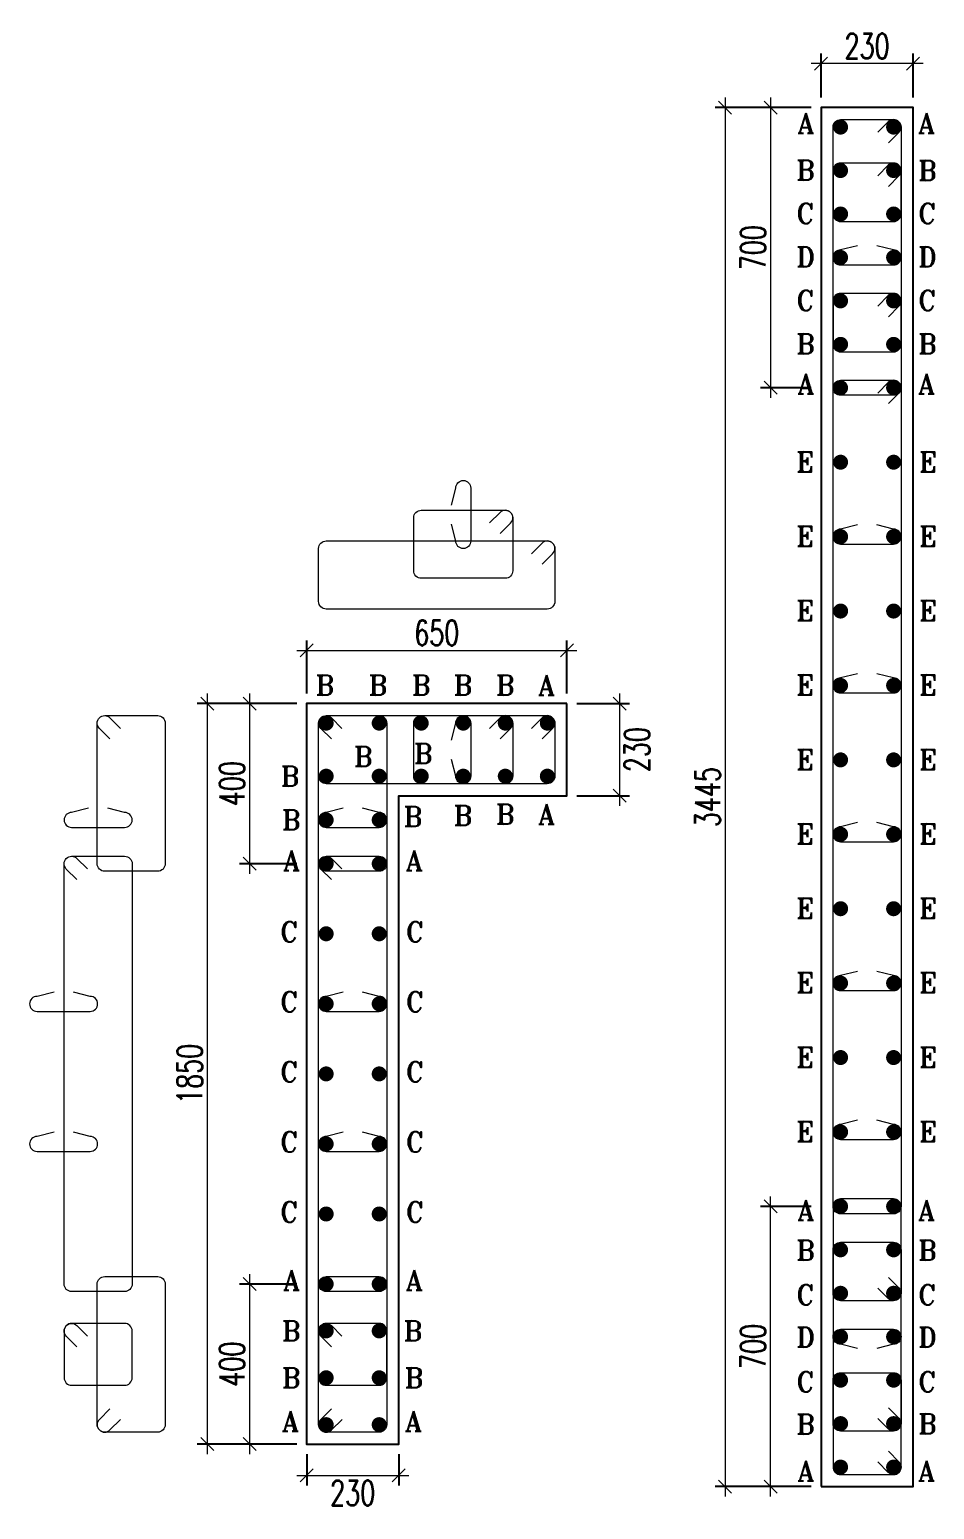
# Model space of a CAD drawing. Header units: millimetres. Extents: x 1123469 to 1752051, y -126924 to 196924.
# Drawn here: x 1568952 to 1577994, y -111924 to -97137 of the extents above; entities that cross this region are included whole.
import ezdxf

# ---------------------------------------------------------------- set-up
doc = ezdxf.new("R2010")
doc.units = ezdxf.units.MM
doc.header["$LTSCALE"] = 500
doc.header["$MEASUREMENT"] = 0
doc.header["$PDMODE"] = 34
doc.layers.get('Defpoints').update_dxf_attribs({"lineweight": 0})
doc.layers.add('DIAMENTION', color=1, linetype='Continuous', lineweight=0)
doc.layers.add('STEEL', color=7, linetype='Continuous', lineweight=20)
for name, color, linetype in [('Reinf', 4, 'Continuous'), ('S-TEXT', 3, 'Continuous'), ('TOWER AREA COLUMN.', 6, 'Continuous')]:
    doc.layers.add(name, color=color, linetype=linetype)
doc.styles.add('2MM', font='romans.shx', dxfattribs={"width": 0.7})
doc.styles.add('ROMANT', font='romant__.ttf', dxfattribs={"width": 0.9, "height": 600})
doc.dimstyles.new('SHUIB', dxfattribs={"dimtxt": 200, "dimasz": 180, "dimexe": 100, "dimexo": 250, "dimgap": 50, "dimtad": 2, "dimdec": 0, "dimzin": 1, "dimdsep": 46, "dimtxsty": '2MM', "dimblk": 'OBLIQUE', "dimcen": 0, "dimdle": 100, "dimclrd": 1, "dimclre": 1, "dimclrt": 3, "dimadec": 0, "dimazin": 0, "dimtfac": 1, "dimtdec": 0, "dimtix": 1, "dimtmove": 2, "dimatfit": 3, "dimfxl": 1, "dimtolj": 1, "dimlwd": -1, "dimarcsym": 0})

# ---------------------------------------------------------------- blocks, each defined once
blk = doc.blocks.new('_Oblique')
at = {"color": 0, "linetype": 'ByBlock', "lineweight": -2}
blk.add_line((-0.5, -0.5), (0.5, 0.5), dxfattribs=at)
blk = doc.blocks.new('*D296')
at = {"layer": 'Defpoints', "color": 0, "ltscale": 100, "transparency": 16777216}
for p in [(1576861, -97476), (1576861, -97916), (1577781, -97916)]:
    blk.add_point(p, dxfattribs=at)
at = {"layer": 'DIAMENTION', "color": 1, "lineweight": -2, "ltscale": 100, "transparency": 16777216}
for p, q in [((1576861, -97816), (1576861, -97376)), ((1577781, -97816), (1577781, -97376))]:
    blk.add_line(p, q, dxfattribs=at)
at = {"layer": 'DIAMENTION', "color": 1, "ltscale": 100, "transparency": 16777216}
blk.add_line((1577881, -97476), (1576761, -97476), dxfattribs=at)
at = {"layer": 'DIAMENTION', "color": 1, "ltscale": 100, "transparency": 16777216, "xscale": 130, "yscale": 130, "zscale": 130, "rotation": 180}
blk.add_blockref('_Oblique', (1576861, -97476), dxfattribs=at)
at = {"layer": 'DIAMENTION', "color": 1, "ltscale": 100, "transparency": 16777216, "xscale": 130, "yscale": 130, "zscale": 130}
blk.add_blockref('_Oblique', (1577781, -97476), dxfattribs=at)
at = {"layer": 'DIAMENTION', "color": 3, "ltscale": 100, "transparency": 16777216, "insert": (1577321, -97301), "char_height": 250, "attachment_point": 5, "style": '2MM'}
blk.add_mtext('\\A1;230', dxfattribs=at)
blk = doc.blocks.new('*D297')
at = {"layer": 'Defpoints', "color": 0, "ltscale": 100, "transparency": 16777216}
for p in [(1576861, -97916), (1575902, -111696), (1576861, -111696)]:
    blk.add_point(p, dxfattribs=at)
at = {"layer": 'DIAMENTION', "color": 1, "ltscale": 100, "transparency": 16777216}
blk.add_line((1575902, -97816), (1575902, -111796), dxfattribs=at)
at = {"layer": 'DIAMENTION', "color": 1, "lineweight": -2, "ltscale": 100, "transparency": 16777216}
for p, q in [((1576761, -97916), (1575802, -97916)), ((1576761, -111696), (1575802, -111696))]:
    blk.add_line(p, q, dxfattribs=at)
at = {"layer": 'DIAMENTION', "color": 1, "ltscale": 100, "transparency": 16777216, "xscale": 130, "yscale": 130, "zscale": 130}
for p, rotation in [((1575902, -97916), 90), ((1575902, -111696), 270)]:
    blk.add_blockref('_Oblique', p, dxfattribs=dict(at, rotation=rotation))
at = {"layer": 'DIAMENTION', "color": 3, "ltscale": 100, "transparency": 16777216, "insert": (1575727, -104806), "char_height": 250, "attachment_point": 5, "rotation": 90, "style": '2MM'}
blk.add_mtext('\\A1;3445', dxfattribs=at)
blk = doc.blocks.new('*D784')
at = {"layer": 'Defpoints', "color": 0, "ltscale": 100, "transparency": 16777216}
for p in [(1574321, -103340), (1571721, -103872), (1574321, -103872)]:
    blk.add_point(p, dxfattribs=at)
at = {"layer": 'DIAMENTION', "color": 1, "ltscale": 100, "transparency": 16777216}
blk.add_line((1571621, -103340), (1574421, -103340), dxfattribs=at)
at = {"layer": 'DIAMENTION', "color": 1, "lineweight": -2, "ltscale": 100, "transparency": 16777216}
for p, q in [((1571721, -103772), (1571721, -103240)), ((1574321, -103772), (1574321, -103240))]:
    blk.add_line(p, q, dxfattribs=at)
at = {"layer": 'DIAMENTION', "color": 1, "ltscale": 100, "transparency": 16777216, "xscale": 130, "yscale": 130, "zscale": 130, "rotation": 180}
blk.add_blockref('_Oblique', (1571721, -103340), dxfattribs=at)
at = {"layer": 'DIAMENTION', "color": 1, "ltscale": 100, "transparency": 16777216, "xscale": 130, "yscale": 130, "zscale": 130}
blk.add_blockref('_Oblique', (1574321, -103340), dxfattribs=at)
at = {"layer": 'DIAMENTION', "color": 3, "ltscale": 100, "transparency": 16777216, "insert": (1573021, -103165), "char_height": 250, "attachment_point": 5, "style": '2MM'}
blk.add_mtext('\\A1;650', dxfattribs=at)
blk = doc.blocks.new('*D785')
at = {"layer": 'Defpoints', "color": 0, "ltscale": 100, "transparency": 16777216}
for p in [(1571721, -103872), (1570727, -111272), (1571721, -111272)]:
    blk.add_point(p, dxfattribs=at)
at = {"layer": 'DIAMENTION', "color": 1, "ltscale": 100, "transparency": 16777216}
blk.add_line((1570727, -103772), (1570727, -111372), dxfattribs=at)
at = {"layer": 'DIAMENTION', "color": 1, "lineweight": -2, "ltscale": 100, "transparency": 16777216}
for p, q in [((1571621, -103872), (1570627, -103872)), ((1571621, -111272), (1570627, -111272))]:
    blk.add_line(p, q, dxfattribs=at)
at = {"layer": 'DIAMENTION', "color": 1, "ltscale": 100, "transparency": 16777216, "xscale": 130, "yscale": 130, "zscale": 130}
for p, rotation in [((1570727, -103872), 90), ((1570727, -111272), 270)]:
    blk.add_blockref('_Oblique', p, dxfattribs=dict(at, rotation=rotation))
at = {"layer": 'DIAMENTION', "color": 3, "ltscale": 100, "transparency": 16777216, "insert": (1570552, -107572), "char_height": 250, "attachment_point": 5, "rotation": 90, "style": '2MM'}
blk.add_mtext('\\A1;1850', dxfattribs=at)
blk = doc.blocks.new('*D786')
at = {"layer": 'Defpoints', "color": 0, "ltscale": 100, "transparency": 16777216}
for p in [(1571721, -111272), (1572641, -111272), (1572641, -111585)]:
    blk.add_point(p, dxfattribs=at)
at = {"layer": 'DIAMENTION', "color": 1, "lineweight": -2, "ltscale": 100, "transparency": 16777216}
for p, q in [((1571721, -111372), (1571721, -111685)), ((1572641, -111372), (1572641, -111685))]:
    blk.add_line(p, q, dxfattribs=at)
at = {"layer": 'DIAMENTION', "color": 1, "ltscale": 100, "transparency": 16777216}
blk.add_line((1571621, -111585), (1572741, -111585), dxfattribs=at)
at = {"layer": 'DIAMENTION', "color": 1, "ltscale": 100, "transparency": 16777216, "xscale": 130, "yscale": 130, "zscale": 130, "rotation": 180}
blk.add_blockref('_Oblique', (1571721, -111585), dxfattribs=at)
at = {"layer": 'DIAMENTION', "color": 1, "ltscale": 100, "transparency": 16777216, "xscale": 130, "yscale": 130, "zscale": 130}
blk.add_blockref('_Oblique', (1572641, -111585), dxfattribs=at)
at = {"layer": 'DIAMENTION', "color": 3, "ltscale": 100, "transparency": 16777216, "insert": (1572181, -111760), "char_height": 250, "attachment_point": 5, "style": '2MM'}
blk.add_mtext('\\A1;230', dxfattribs=at)
blk = doc.blocks.new('*D787')
at = {"layer": 'Defpoints', "color": 0, "ltscale": 100, "transparency": 16777216}
for p in [(1574321, -103872), (1574321, -104792), (1574848, -104792)]:
    blk.add_point(p, dxfattribs=at)
at = {"layer": 'DIAMENTION', "color": 1, "ltscale": 100, "transparency": 16777216}
blk.add_line((1574848, -103772), (1574848, -104892), dxfattribs=at)
at = {"layer": 'DIAMENTION', "color": 1, "lineweight": -2, "ltscale": 100, "transparency": 16777216}
for p, q in [((1574421, -103872), (1574948, -103872)), ((1574421, -104792), (1574948, -104792))]:
    blk.add_line(p, q, dxfattribs=at)
at = {"layer": 'DIAMENTION', "color": 1, "ltscale": 100, "transparency": 16777216, "xscale": 130, "yscale": 130, "zscale": 130}
for p, rotation in [((1574848, -103872), 90), ((1574848, -104792), 270)]:
    blk.add_blockref('_Oblique', p, dxfattribs=dict(at, rotation=rotation))
at = {"layer": 'DIAMENTION', "color": 3, "ltscale": 100, "transparency": 16777216, "insert": (1575023, -104332), "char_height": 250, "attachment_point": 5, "rotation": 90, "style": '2MM'}
blk.add_mtext('\\A1;230', dxfattribs=at)
blk = doc.blocks.new('*D782')
at = {"layer": 'Defpoints', "color": 0, "ltscale": 100, "transparency": 16777216}
for p in [(1571721, -103872), (1571151, -105472), (1571721, -105472)]:
    blk.add_point(p, dxfattribs=at)
at = {"layer": 'DIAMENTION', "color": 1, "ltscale": 100, "transparency": 16777216}
blk.add_line((1571151, -103772), (1571151, -105572), dxfattribs=at)
at = {"layer": 'DIAMENTION', "color": 1, "lineweight": -2, "ltscale": 100, "transparency": 16777216}
for p, q in [((1571621, -103872), (1571051, -103872)), ((1571621, -105472), (1571051, -105472))]:
    blk.add_line(p, q, dxfattribs=at)
at = {"layer": 'DIAMENTION', "color": 1, "ltscale": 100, "transparency": 16777216, "xscale": 130, "yscale": 130, "zscale": 130}
for p, rotation in [((1571151, -103872), 90), ((1571151, -105472), 270)]:
    blk.add_blockref('_Oblique', p, dxfattribs=dict(at, rotation=rotation))
at = {"layer": 'DIAMENTION', "color": 3, "ltscale": 100, "transparency": 16777216, "insert": (1570976, -104672), "char_height": 250, "attachment_point": 5, "rotation": 90, "style": '2MM'}
blk.add_mtext('\\A1;400', dxfattribs=at)
blk = doc.blocks.new('*D783')
at = {"layer": 'Defpoints', "color": 0, "ltscale": 100, "transparency": 16777216}
for p in [(1571721, -109672), (1571151, -111272), (1571721, -111272)]:
    blk.add_point(p, dxfattribs=at)
at = {"layer": 'DIAMENTION', "color": 1, "ltscale": 100, "transparency": 16777216}
blk.add_line((1571151, -109572), (1571151, -111372), dxfattribs=at)
at = {"layer": 'DIAMENTION', "color": 1, "lineweight": -2, "ltscale": 100, "transparency": 16777216}
for p, q in [((1571621, -109672), (1571051, -109672)), ((1571621, -111272), (1571051, -111272))]:
    blk.add_line(p, q, dxfattribs=at)
at = {"layer": 'DIAMENTION', "color": 1, "ltscale": 100, "transparency": 16777216, "xscale": 130, "yscale": 130, "zscale": 130}
for p, rotation in [((1571151, -109672), 90), ((1571151, -111272), 270)]:
    blk.add_blockref('_Oblique', p, dxfattribs=dict(at, rotation=rotation))
at = {"layer": 'DIAMENTION', "color": 3, "ltscale": 100, "transparency": 16777216, "insert": (1570976, -110472), "char_height": 250, "attachment_point": 5, "rotation": 90, "style": '2MM'}
blk.add_mtext('\\A1;400', dxfattribs=at)
blk = doc.blocks.new('*D788')
at = {"layer": 'Defpoints', "color": 0, "ltscale": 100, "transparency": 16777216}
for p in [(1576861, -97916), (1576357, -100716), (1576861, -100716)]:
    blk.add_point(p, dxfattribs=at)
at = {"layer": 'DIAMENTION', "color": 1, "ltscale": 100, "transparency": 16777216}
blk.add_line((1576357, -97816), (1576357, -100816), dxfattribs=at)
at = {"layer": 'DIAMENTION', "color": 1, "lineweight": -2, "ltscale": 100, "transparency": 16777216}
for p, q in [((1576761, -97916), (1576257, -97916)), ((1576761, -100716), (1576257, -100716))]:
    blk.add_line(p, q, dxfattribs=at)
at = {"layer": 'DIAMENTION', "color": 1, "ltscale": 100, "transparency": 16777216, "xscale": 130, "yscale": 130, "zscale": 130}
for p, rotation in [((1576357, -97916), 90), ((1576357, -100716), 270)]:
    blk.add_blockref('_Oblique', p, dxfattribs=dict(at, rotation=rotation))
at = {"layer": 'DIAMENTION', "color": 3, "ltscale": 100, "transparency": 16777216, "insert": (1576182, -99316), "char_height": 250, "attachment_point": 5, "rotation": 90, "style": '2MM'}
blk.add_mtext('\\A1;700', dxfattribs=at)
blk = doc.blocks.new('*D816')
at = {"layer": 'Defpoints', "color": 0, "ltscale": 100, "transparency": 16777216}
for p in [(1576357, -108896), (1576861, -108896), (1576861, -111696)]:
    blk.add_point(p, dxfattribs=at)
at = {"layer": 'DIAMENTION', "color": 1, "ltscale": 100, "transparency": 16777216}
blk.add_line((1576357, -111796), (1576357, -108796), dxfattribs=at)
at = {"layer": 'DIAMENTION', "color": 1, "lineweight": -2, "ltscale": 100, "transparency": 16777216}
for p, q in [((1576761, -108896), (1576257, -108896)), ((1576761, -111696), (1576257, -111696))]:
    blk.add_line(p, q, dxfattribs=at)
at = {"layer": 'DIAMENTION', "color": 1, "ltscale": 100, "transparency": 16777216, "xscale": 130, "yscale": 130, "zscale": 130}
for p, rotation in [((1576357, -108896), 90), ((1576357, -111696), 270)]:
    blk.add_blockref('_Oblique', p, dxfattribs=dict(at, rotation=rotation))
at = {"layer": 'DIAMENTION', "color": 3, "ltscale": 100, "transparency": 16777216, "insert": (1576182, -110296), "char_height": 250, "attachment_point": 5, "rotation": 90, "style": '2MM'}
blk.add_mtext('\\A1;700', dxfattribs=at)

msp = doc.modelspace()

# ---------------------------------------------------------------- linework, layer by layer
at = {"layer": 'Reinf', "color": 4, "linetype": 'ByBlock', "const_width": 75}
for points in [[(1577055.9, -98148.6, -1), (1577055.9, -98073.6, -1)], [(1577585.9, -98148.6, 1), (1577585.9, -98073.6, 1)], [(1577055.9, -98582.7, -1), (1577055.9, -98507.7, -1)], [(1577585.9, -98582.7, 1), (1577585.9, -98507.7, 1)], [(1577055.9, -99016.9, -1), (1577055.9, -98941.9, -1)], [(1577585.9, -99016.9, 1), (1577585.9, -98941.9, 1)], [(1577055.9, -99451.1, -1), (1577055.9, -99376.1, -1)], [(1577585.9, -99451.1, 1), (1577585.9, -99376.1, 1)], [(1577055.9, -99885.2, -1), (1577055.9, -99810.2, -1)], [(1577585.9, -99885.2, 1), (1577585.9, -99810.2, 1)], [(1577055.9, -100319.4, -1), (1577055.9, -100244.4, -1)], [(1577585.9, -100319.4, 1), (1577585.9, -100244.4, 1)], [(1577055.9, -100753.6, -1), (1577055.9, -100678.6, -1)], [(1577585.9, -100753.6, 1), (1577585.9, -100678.6, 1)], [(1577055.9, -101497.2, -1), (1577055.9, -101422.2, -1)], [(1577585.9, -101497.2, 1), (1577585.9, -101422.2, 1)], [(1577055.9, -102240.8, -1), (1577055.9, -102165.8, -1)], [(1577585.9, -102240.8, 1), (1577585.9, -102165.8, 1)], [(1577055.9, -102984.5, -1), (1577055.9, -102909.5, -1)], [(1577585.9, -102984.5, 1), (1577585.9, -102909.5, 1)], [(1577055.9, -103728.1, -1), (1577055.9, -103653.1, -1)], [(1577585.9, -103728.1, 1), (1577585.9, -103653.1, 1)], [(1571915.5, -104104.6, -1), (1571915.5, -104029.6, -1)], [(1572445.5, -104104.6, 1), (1572445.5, -104029.6, 1)], [(1572865.5, -104104.6, 1), (1572865.5, -104029.6, 1)], [(1573285.5, -104104.6, 1), (1573285.5, -104029.6, 1)], [(1573705.5, -104104.6, 1), (1573705.5, -104029.6, 1)], [(1574125.5, -104104.6, 1), (1574125.5, -104029.6, 1)], [(1577055.9, -104471.8, -1), (1577055.9, -104396.8, -1)], [(1577585.9, -104471.8, 1), (1577585.9, -104396.8, 1)], [(1571915.5, -104559.6, 1), (1571915.5, -104634.6, 1)], [(1572445.5, -104559.6, -1), (1572445.5, -104634.6, -1)], [(1572865.5, -104559.6, -1), (1572865.5, -104634.6, -1)], [(1573285.5, -104559.6, -1), (1573285.5, -104634.6, -1)], [(1573705.5, -104559.6, -1), (1573705.5, -104634.6, -1)], [(1574125.5, -104559.6, -1), (1574125.5, -104634.6, -1)], [(1571915.5, -104997.1, 1), (1571915.5, -105072.1, 1)], [(1572445.5, -104997.1, -1), (1572445.5, -105072.1, -1)], [(1577055.9, -105215.4, -1), (1577055.9, -105140.4, -1)], [(1577585.9, -105215.4, 1), (1577585.9, -105140.4, 1)], [(1571915.5, -105434.6, 1), (1571915.5, -105509.6, 1)], [(1572445.5, -105434.6, -1), (1572445.5, -105509.6, -1)], [(1577055.9, -105959, -1), (1577055.9, -105884, -1)], [(1577585.9, -105959, 1), (1577585.9, -105884, 1)], [(1571915.5, -106134.6, 1), (1571915.5, -106209.6, 1)], [(1572445.5, -106134.6, -1), (1572445.5, -106209.6, -1)], [(1577055.9, -106702.7, -1), (1577055.9, -106627.7, -1)], [(1577585.9, -106702.7, 1), (1577585.9, -106627.7, 1)], [(1571915.5, -106834.6, 1), (1571915.5, -106909.6, 1)], [(1572445.5, -106834.6, -1), (1572445.5, -106909.6, -1)], [(1577055.9, -107446.3, -1), (1577055.9, -107371.3, -1)], [(1577585.9, -107446.3, 1), (1577585.9, -107371.3, 1)], [(1571915.5, -107534.6, 1), (1571915.5, -107609.6, 1)], [(1572445.5, -107534.6, -1), (1572445.5, -107609.6, -1)], [(1577055.9, -108189.9, -1), (1577055.9, -108114.9, -1)], [(1577585.9, -108189.9, 1), (1577585.9, -108114.9, 1)], [(1571915.5, -108234.6, 1), (1571915.5, -108309.6, 1)], [(1572445.5, -108234.6, -1), (1572445.5, -108309.6, -1)], [(1577055.9, -108858.6, 1), (1577055.9, -108933.6, 1)], [(1577585.9, -108858.6, -1), (1577585.9, -108933.6, -1)], [(1571915.5, -108934.6, 1), (1571915.5, -109009.6, 1)], [(1572445.5, -108934.6, -1), (1572445.5, -109009.6, -1)], [(1577055.9, -109292.7, 1), (1577055.9, -109367.7, 1)], [(1577585.9, -109292.7, -1), (1577585.9, -109367.7, -1)], [(1571915.5, -109634.6, 1), (1571915.5, -109709.6, 1)], [(1572445.5, -109634.6, -1), (1572445.5, -109709.6, -1)], [(1577055.9, -109726.9, 1), (1577055.9, -109801.9, 1)], [(1577585.9, -109726.9, -1), (1577585.9, -109801.9, -1)], [(1571915.5, -110102.9, 1), (1571915.5, -110177.9, 1)], [(1572445.5, -110102.9, -1), (1572445.5, -110177.9, -1)], [(1577055.9, -110161.1, 1), (1577055.9, -110236.1, 1)], [(1577585.9, -110161.1, -1), (1577585.9, -110236.1, -1)], [(1571915.5, -110571.2, 1), (1571915.5, -110646.2, 1)], [(1572445.5, -110571.2, -1), (1572445.5, -110646.2, -1)], [(1577055.9, -110595.2, 1), (1577055.9, -110670.2, 1)], [(1577585.9, -110595.2, -1), (1577585.9, -110670.2, -1)], [(1571915.5, -111039.6, 1), (1571915.5, -111114.6, 1)], [(1572445.5, -111039.6, -1), (1572445.5, -111114.6, -1)], [(1577055.9, -111029.4, 1), (1577055.9, -111104.4, 1)], [(1577585.9, -111029.4, -1), (1577585.9, -111104.4, -1)], [(1577055.9, -111463.6, 1), (1577055.9, -111538.6, 1)], [(1577585.9, -111463.6, -1), (1577585.9, -111538.6, -1)]]:
    msp.add_lwpolyline(points, format="xyb", close=True, dxfattribs=at)
at = {"layer": 'STEEL', "color": 4, "linetype": 'ByBlock'}
for points in [[(1577055.9, -98036.1), (1577585.9, -98036.1, -0.4142136), (1577660.9, -98111.1), (1577660.9, -100716.1, -0.4142136), (1577585.9, -100791.1), (1577055.9, -100791.1, -0.4142136), (1576980.9, -100716.1), (1576980.9, -98111.1, -0.4142136)], [(1577055.9, -99054.4), (1577585.9, -99054.4, 0.4142136), (1577660.9, -98979.4), (1577660.9, -98545.2, 0.4142136), (1577585.9, -98470.2), (1577055.9, -98470.2, 0.4142136), (1576980.9, -98545.2), (1576980.9, -98979.4, 0.4142136)], [(1577055.9, -100356.9), (1577585.9, -100356.9, 0.4142136), (1577660.9, -100281.9), (1577660.9, -99847.7, 0.4142136), (1577585.9, -99772.7), (1577055.9, -99772.7, 0.4142136), (1576980.9, -99847.7), (1576980.9, -100281.9, 0.4142136)], [(1577055.9, -100641.1), (1577585.9, -100641.1, -0.4142136), (1577660.9, -100716.1), (1577660.9, -108896.1, -0.4142136), (1577585.9, -108971.1), (1577055.9, -108971.1, -0.4142136), (1576980.9, -108896.1), (1576980.9, -100716.1, -0.4142136)], [(1572865.5, -101939.5), (1573705.5, -101939.5, -0.4142136), (1573780.5, -102014.5), (1573780.5, -102544.5, -0.4142136), (1573705.5, -102619.5), (1572865.5, -102619.5, -0.4142136), (1572790.5, -102544.5), (1572790.5, -102014.5, -0.4142136)], [(1571915.5, -102246.6), (1574125.5, -102246.6, -0.4142136), (1574200.5, -102321.6), (1574200.5, -102851.6, -0.4142136), (1574125.5, -102926.6), (1571915.5, -102926.6, -0.4142136), (1571840.5, -102851.6), (1571840.5, -102321.6, -0.4142136)], [(1570232.2, -105547.1), (1569702.2, -105547.1, -0.4142136), (1569627.2, -105472.1), (1569627.2, -104067.1, -0.4142136), (1569702.2, -103992.1), (1570232.2, -103992.1, -0.4142136), (1570307.2, -104067.1), (1570307.2, -105472.1, -0.4142136)], [(1572445.5, -105547.1), (1571915.5, -105547.1, -0.4142136), (1571840.5, -105472.1), (1571840.5, -104067.1, -0.4142136), (1571915.5, -103992.1), (1572445.5, -103992.1, -0.4142136), (1572520.5, -104067.1), (1572520.5, -105472.1, -0.4142136)], [(1571915.5, -103992.1), (1574125.5, -103992.1, -0.4142136), (1574200.5, -104067.1), (1574200.5, -104597.1, -0.4142136), (1574125.5, -104672.1), (1571915.5, -104672.1, -0.4142136), (1571840.5, -104597.1), (1571840.5, -104067.1, -0.4142136)], [(1572865.5, -103992.1), (1573705.5, -103992.1, -0.4142136), (1573780.5, -104067.1), (1573780.5, -104597.1, -0.4142136), (1573705.5, -104672.1), (1572865.5, -104672.1, -0.4142136), (1572790.5, -104597.1), (1572790.5, -104067.1, -0.4142136)], [(1569901.8, -109747.1), (1569371.8, -109747.1, -0.4142136), (1569296.8, -109672.1), (1569296.8, -105472.1, -0.4142136), (1569371.8, -105397.1), (1569901.8, -105397.1, -0.4142136), (1569976.8, -105472.1), (1569976.8, -109672.1, -0.4142136)], [(1572445.5, -109747.1), (1571915.5, -109747.1, -0.4142136), (1571840.5, -109672.1), (1571840.5, -105472.1, -0.4142136), (1571915.5, -105397.1), (1572445.5, -105397.1, -0.4142136), (1572520.5, -105472.1), (1572520.5, -109672.1, -0.4142136)], [(1577055.9, -111576.1), (1577585.9, -111576.1, 0.4142136), (1577660.9, -111501.1), (1577660.9, -108896.1, 0.4142136), (1577585.9, -108821.1), (1577055.9, -108821.1, 0.4142136), (1576980.9, -108896.1), (1576980.9, -111501.1, 0.4142136)], [(1577055.9, -109255.2), (1577585.9, -109255.2, -0.4142136), (1577660.9, -109330.2), (1577660.9, -109764.4, -0.4142136), (1577585.9, -109839.4), (1577055.9, -109839.4, -0.4142136), (1576980.9, -109764.4), (1576980.9, -109330.2, -0.4142136)], [(1570232.2, -111152.1), (1569702.2, -111152.1, -0.4142136), (1569627.2, -111077.1), (1569627.2, -109672.1, -0.4142136), (1569702.2, -109597.1), (1570232.2, -109597.1, -0.4142136), (1570307.2, -109672.1), (1570307.2, -111077.1, -0.4142136)], [(1572445.5, -111152.1), (1571915.5, -111152.1, -0.4142136), (1571840.5, -111077.1), (1571840.5, -109672.1, -0.4142136), (1571915.5, -109597.1), (1572445.5, -109597.1, -0.4142136), (1572520.5, -109672.1), (1572520.5, -111077.1, -0.4142136)], [(1569371.8, -110683.7), (1569901.8, -110683.7, 0.4142136), (1569976.8, -110608.7), (1569976.8, -110140.4, 0.4142136), (1569901.8, -110065.4), (1569371.8, -110065.4, 0.4142136), (1569296.8, -110140.4), (1569296.8, -110608.7, 0.4142136)], [(1571915.5, -110683.7), (1572445.5, -110683.7, 0.4142136), (1572520.5, -110608.7), (1572520.5, -110140.4, 0.4142136), (1572445.5, -110065.4), (1571915.5, -110065.4, 0.4142136), (1571840.5, -110140.4), (1571840.5, -110608.7, 0.4142136)], [(1577055.9, -110557.7), (1577585.9, -110557.7, -0.4142136), (1577660.9, -110632.7), (1577660.9, -111066.9, -0.4142136), (1577585.9, -111141.9), (1577055.9, -111141.9, -0.4142136), (1576980.9, -111066.9), (1576980.9, -110632.7, -0.4142136)]]:
    msp.add_lwpolyline(points, format="xyb", close=True, dxfattribs=at)
for points in [[(1577533.8, -98269.3), (1577639.1, -98164.1, 0.4142136), (1577639.1, -98058), (1577639.1, -98058, 0.4142136), (1577533, -98058), (1577427.8, -98163.3)], [(1577533.8, -98703.5), (1577639.1, -98598.3, 0.4142136), (1577639.1, -98492.2), (1577639.1, -98492.2, 0.4142136), (1577533, -98492.2), (1577427.8, -98597.4)], [(1577226.2, -99296.4), (1577055.9, -99338.6, 0.4142136), (1576980.9, -99413.6), (1576980.9, -99413.6, 0.4142136), (1577055.9, -99488.6), (1577585.9, -99488.6, 0.4142136), (1577660.9, -99413.6), (1577660.9, -99413.6, 0.4142136), (1577585.9, -99338.6), (1577418.6, -99296.4)], [(1577533.8, -100006), (1577639.1, -99900.8, 0.4142136), (1577639.1, -99794.7), (1577639.1, -99794.7, 0.4142136), (1577533, -99794.7), (1577427.8, -99899.9)], [(1577533.8, -100874.3), (1577639.1, -100769.1, 0.4142136), (1577639.1, -100663), (1577639.1, -100663, 0.4142136), (1577533, -100663), (1577427.8, -100768.3)], [(1573168.3, -101887.9), (1573210.5, -101717.6, -0.4142136), (1573285.5, -101642.6), (1573285.5, -101642.6, -0.4142136), (1573360.5, -101717.6), (1573360.5, -102247.6, -0.4142136), (1573285.5, -102322.6), (1573285.5, -102322.6, -0.4142136), (1573210.5, -102247.6), (1573168.3, -102080.3)], [(1573653.5, -102172.7), (1573758.7, -102067.5, 0.4142136), (1573758.7, -101961.4), (1573758.7, -101961.4, 0.4142136), (1573652.6, -101961.4), (1573547.4, -102066.6)], [(1577226.2, -102086.1), (1577055.9, -102128.3, 0.4142136), (1576980.9, -102203.3), (1576980.9, -102203.3, 0.4142136), (1577055.9, -102278.3), (1577585.9, -102278.3, 0.4142136), (1577660.9, -102203.3), (1577660.9, -102203.3, 0.4142136), (1577585.9, -102128.3), (1577418.6, -102086.1)], [(1574073.5, -102479.8), (1574178.7, -102374.6, 0.4142136), (1574178.7, -102268.6), (1574178.7, -102268.6, 0.4142136), (1574072.6, -102268.6), (1573967.4, -102373.8)], [(1577226.2, -103573.4), (1577055.9, -103615.6, 0.4142136), (1576980.9, -103690.6), (1576980.9, -103690.6, 0.4142136), (1577055.9, -103765.6), (1577585.9, -103765.6, 0.4142136), (1577660.9, -103690.6), (1577660.9, -103690.6, 0.4142136), (1577585.9, -103615.6), (1577418.6, -103573.4)], [(1569754.2, -104225.3), (1569649, -104120.1, -0.4142136), (1569649, -104014), (1569649, -104014, -0.4142136), (1569755.1, -104014), (1569860.3, -104119.3)], [(1571967.6, -104225.3), (1571862.3, -104120.1, -0.4142136), (1571862.3, -104014), (1571862.3, -104014, -0.4142136), (1571968.4, -104014), (1572073.6, -104119.3)], [(1573168.3, -104237.3), (1573210.5, -104067.1, -0.4142136), (1573285.5, -103992.1), (1573285.5, -103992.1, -0.4142136), (1573360.5, -104067.1), (1573360.5, -104597.1, -0.4142136), (1573285.5, -104672.1), (1573285.5, -104672.1, -0.4142136), (1573210.5, -104597.1), (1573168.3, -104429.8)], [(1573653.5, -104225.3), (1573758.7, -104120.1, 0.4142136), (1573758.7, -104014), (1573758.7, -104014, 0.4142136), (1573652.6, -104014), (1573547.4, -104119.3)], [(1574073.5, -104225.3), (1574178.7, -104120.1, 0.4142136), (1574178.7, -104014), (1574178.7, -104014, 0.4142136), (1574072.6, -104014), (1573967.4, -104119.3)], [(1569542.1, -104917.4), (1569371.8, -104959.6, 0.4142136), (1569296.8, -105034.6), (1569296.8, -105034.6, 0.4142136), (1569371.8, -105109.6), (1569901.8, -105109.6, 0.4142136), (1569976.8, -105034.6), (1569976.8, -105034.6, 0.4142136), (1569901.8, -104959.6), (1569734.5, -104917.4)], [(1572085.8, -104917.4), (1571915.5, -104959.6, 0.4142136), (1571840.5, -105034.6), (1571840.5, -105034.6, 0.4142136), (1571915.5, -105109.6), (1572445.5, -105109.6, 0.4142136), (1572520.5, -105034.6), (1572520.5, -105034.6, 0.4142136), (1572445.5, -104959.6), (1572278.2, -104917.4)], [(1577226.2, -105060.7), (1577055.9, -105102.9, 0.4142136), (1576980.9, -105177.9), (1576980.9, -105177.9, 0.4142136), (1577055.9, -105252.9), (1577585.9, -105252.9, 0.4142136), (1577660.9, -105177.9), (1577660.9, -105177.9, 0.4142136), (1577585.9, -105102.9), (1577418.6, -105060.7)], [(1569423.9, -105630.3), (1569318.6, -105525.1, -0.4142136), (1569318.6, -105419), (1569318.6, -105419, -0.4142136), (1569424.7, -105419), (1569529.9, -105524.3)], [(1571967.6, -105630.3), (1571862.3, -105525.1, -0.4142136), (1571862.3, -105419), (1571862.3, -105419, -0.4142136), (1571968.4, -105419), (1572073.6, -105524.3)], [(1577226.2, -106548), (1577055.9, -106590.2, 0.4142136), (1576980.9, -106665.2), (1576980.9, -106665.2, 0.4142136), (1577055.9, -106740.2), (1577585.9, -106740.2, 0.4142136), (1577660.9, -106665.2), (1577660.9, -106665.2, 0.4142136), (1577585.9, -106590.2), (1577418.6, -106548)], [(1569197.1, -106754.9), (1569026.9, -106797.1, 0.4142136), (1568951.9, -106872.1), (1568951.9, -106872.1, 0.4142136), (1569026.9, -106947.1), (1569556.9, -106947.1, 0.4142136), (1569631.9, -106872.1), (1569631.9, -106872.1, 0.4142136), (1569556.9, -106797.1), (1569389.6, -106754.9)], [(1572085.8, -106754.9), (1571915.5, -106797.1, 0.4142136), (1571840.5, -106872.1), (1571840.5, -106872.1, 0.4142136), (1571915.5, -106947.1), (1572445.5, -106947.1, 0.4142136), (1572520.5, -106872.1), (1572520.5, -106872.1, 0.4142136), (1572445.5, -106797.1), (1572278.2, -106754.9)], [(1577226.2, -108035.2), (1577055.9, -108077.4, 0.4142136), (1576980.9, -108152.4), (1576980.9, -108152.4, 0.4142136), (1577055.9, -108227.4), (1577585.9, -108227.4, 0.4142136), (1577660.9, -108152.4), (1577660.9, -108152.4, 0.4142136), (1577585.9, -108077.4), (1577418.6, -108035.2)], [(1569197.1, -108154.9), (1569026.9, -108197.1, 0.4142136), (1568951.9, -108272.1), (1568951.9, -108272.1, 0.4142136), (1569026.9, -108347.1), (1569556.9, -108347.1, 0.4142136), (1569631.9, -108272.1), (1569631.9, -108272.1, 0.4142136), (1569556.9, -108197.1), (1569389.6, -108154.9)], [(1572085.8, -108154.9), (1571915.5, -108197.1, 0.4142136), (1571840.5, -108272.1), (1571840.5, -108272.1, 0.4142136), (1571915.5, -108347.1), (1572445.5, -108347.1, 0.4142136), (1572520.5, -108272.1), (1572520.5, -108272.1, 0.4142136), (1572445.5, -108197.1), (1572278.2, -108154.9)], [(1577533.8, -109606.2), (1577639.1, -109711.4, -0.4142136), (1577639.1, -109817.4), (1577639.1, -109817.4, -0.4142136), (1577533, -109817.4), (1577427.8, -109712.2)], [(1569423.9, -110298.7), (1569318.6, -110193.4, -0.4142136), (1569318.6, -110087.4), (1569318.6, -110087.4, -0.4142136), (1569424.7, -110087.4), (1569529.9, -110192.6)], [(1571967.6, -110298.7), (1571862.3, -110193.4, -0.4142136), (1571862.3, -110087.4), (1571862.3, -110087.4, -0.4142136), (1571968.4, -110087.4), (1572073.6, -110192.6)], [(1577226.2, -110315.8), (1577055.9, -110273.6, -0.4142136), (1576980.9, -110198.6), (1576980.9, -110198.6, -0.4142136), (1577055.9, -110123.6), (1577585.9, -110123.6, -0.4142136), (1577660.9, -110198.6), (1577660.9, -110198.6, -0.4142136), (1577585.9, -110273.6), (1577418.6, -110315.8)], [(1569754.3, -110918.8), (1569649.1, -111024, 0.4142136), (1569649.1, -111130.1), (1569649.1, -111130.1, 0.4142136), (1569755.2, -111130.1), (1569860.4, -111024.9)], [(1571967.7, -110918.8), (1571862.5, -111024, 0.4142136), (1571862.5, -111130.1), (1571862.5, -111130.1, 0.4142136), (1571968.5, -111130.1), (1572073.8, -111024.9)], [(1577533.8, -110908.7), (1577639.1, -111013.9, -0.4142136), (1577639.1, -111119.9), (1577639.1, -111119.9, -0.4142136), (1577533, -111119.9), (1577427.8, -111014.7)], [(1577533.8, -111342.8), (1577639.1, -111448, -0.4142136), (1577639.1, -111554.1), (1577639.1, -111554.1, -0.4142136), (1577533, -111554.1), (1577427.8, -111448.9)]]:
    msp.add_lwpolyline(points, format="xyb", dxfattribs=at)
at = {"layer": 'TOWER AREA COLUMN.', "color": 3}
msp.add_lwpolyline([(1576860.9, -111696.1), (1577780.9, -111696.1), (1577780.9, -97916.1), (1576860.9, -97916.1)], close=True, dxfattribs=at)
msp.add_lwpolyline([(1574320.5, -103872.1), (1571720.5, -103872.1), (1571720.5, -111272.1), (1572640.5, -111272.1), (1572640.5, -104792.1), (1574320.5, -104792.1), (1574320.5, -103872.1)], dxfattribs=at)

# ---------------------------------------------------------------- texts
at = {"layer": 'S-TEXT', "color": 1, "style": 'ROMANT'}
for s, p in [('A', (1576624, -98172.3, 0)), ('A', (1577829.7, -98172.3, 0)), ('B', (1576612.4, -98640.5, 0)), ('B', (1577829.7, -98644.6, 0)), ('C', (1576612.4, -99074.7, 0)), ('C', (1577829.7, -99074.7, 0)), ('D', (1576612.4, -99508.8, 0)), ('D', (1577829.7, -99508.8, 0)), ('C', (1576612.4, -99943, 0)), ('C', (1577829.7, -99943, 0)), ('B', (1576612.4, -100377.2, 0)), ('B', (1577829.7, -100377.2, 0)), ('A', (1576624, -100777.3, 0)), ('A', (1577829.7, -100777.3, 0)), ('E', (1576612.4, -101555, 0)), ('E', (1577839.2, -101555, 0)), ('E', (1576612.4, -102298.6, 0)), ('E', (1577839.2, -102298.6, 0)), ('E', (1576612.4, -103042.3, 0)), ('E', (1577839.2, -103042.3, 0)), ('B', (1571809.3, -103786.1, 0)), ('B', (1572339.3, -103786.1, 0)), ('B', (1572770.8, -103786.1, 0)), ('B', (1573188.6, -103786.1, 0)), ('B', (1573610.8, -103786.1, 0)), ('A', (1574030.8, -103786.1, 0)), ('E', (1576612.4, -103785.9, 0)), ('E', (1577839.2, -103785.9, 0)), ('B', (1572192.2, -104500.7, 0)), ('B', (1572791.6, -104471.6, 0)), ('E', (1576612.4, -104529.5, 0)), ('E', (1577839.2, -104529.5, 0)), ('B', (1571460.5, -104696.6, 0)), ('B', (1571472, -105134.1, 0)), ('B', (1572689.4, -105101.6, 0)), ('B', (1573188.6, -105089, 0)), ('B', (1573610.8, -105078, 0)), ('A', (1574030.8, -105078, 0)), ('E', (1576612.4, -105273.2, 0)), ('E', (1577839.2, -105273.2, 0)), ('A', (1571483.6, -105538.3, 0)), ('A', (1572710.4, -105538.3, 0)), ('E', (1576612.4, -106016.8, 0)), ('E', (1577839.2, -106016.8, 0)), ('C', (1571453.2, -106252.2, 0)), ('C', (1572710.4, -106252.2, 0)), ('E', (1576612.4, -106760.4, 0)), ('E', (1577839.2, -106760.4, 0)), ('C', (1571453.2, -106952.2, 0)), ('C', (1572710.4, -106952.2, 0)), ('E', (1576612.4, -107504.1, 0)), ('E', (1577839.2, -107504.1, 0)), ('C', (1571453.2, -107652.2, 0)), ('C', (1572710.4, -107652.2, 0)), ('E', (1576612.4, -108247.7, 0)), ('E', (1577839.2, -108247.7, 0)), ('C', (1571453.2, -108352.2, 0)), ('C', (1572710.4, -108352.2, 0)), ('C', (1571453.2, -109052.2, 0)), ('C', (1572710.4, -109052.2, 0)), ('A', (1576624, -109034.9, 0)), ('A', (1577829.7, -109034.9, 0)), ('B', (1576612.4, -109435, 0)), ('B', (1577829.7, -109435, 0)), ('A', (1571483.6, -109733.6, 0)), ('A', (1572710.4, -109733.6, 0)), ('C', (1576612.4, -109880.1, 0)), ('C', (1577829.7, -109880.1, 0)), ('B', (1571472, -110240, 0)), ('B', (1572689.4, -110240, 0)), ('D', (1576612.4, -110303.3, 0)), ('D', (1577829.7, -110303.3, 0)), ('B', (1571472, -110708.3, 0)), ('B', (1572698.9, -110708.3, 0)), ('C', (1576612.4, -110748.4, 0)), ('C', (1577829.7, -110748.4, 0)), ('A', (1571472, -111142, 0)), ('A', (1572700.9, -111142, 0)), ('B', (1576612.4, -111171.6, 0)), ('B', (1577829.7, -111167.6, 0)), ('A', (1576624, -111639.9, 0)), ('A', (1577829.7, -111639.9, 0))]:
    msp.add_text(s, height=200, dxfattribs=at).set_placement(p)

# ---------------------------------------------------------------- dimensions: what is measured, and where the dimension line sits
at = {"layer": 'DIAMENTION', "ltscale": 100}
for base, p1, p2, picture, middle in [((1576860.9, -97475.8), (1577780.9, -97916.1), (1576860.9, -97916.1), '*D296', (1577320.9, -97300.8)), ((1574320.5, -103340.2), (1571720.5, -103872.1), (1574320.5, -103872.1), '*D784', (1573020.5, -103165.2)), ((1572640.5, -111584.9), (1571720.5, -111272.1), (1572640.5, -111272.1), '*D786', (1572180.5, -111759.9))]:
    dim = msp.add_linear_dim(base=base, p1=p1, p2=p2, dimstyle='SHUIB', override={"dimtxt": 250, "dimasz": 130, "dimexo": 100, "dimlfac": 0.25, "dimtmove": 0}, dxfattribs=at)
    dim.commit()
    dim.dimension.update_dxf_attribs({"geometry": picture, "text_midpoint": middle})
for base, p1, p2, angle, picture, middle in [((1575902, -111696.1), (1576860.9, -97916.1), (1576860.9, -111696.1), 90, '*D297', (1575727, -104806.1)), ((1576357.2, -100716.1), (1576860.9, -97916.1), (1576860.9, -100716.1), 90, '*D788', (1576182.2, -99316.1)), ((1570726.9, -111272.1), (1571720.5, -103872.1), (1571720.5, -111272.1), 90, '*D785', (1570551.9, -107572.1)), ((1571151.2, -105472.1), (1571720.5, -103872.1), (1571720.5, -105472.1), 90, '*D782', (1570976.2, -104672.1)), ((1574848.3, -104792.1), (1574320.5, -103872.1), (1574320.5, -104792.1), 90, '*D787', (1575023.3, -104332.1)), ((1576357.2, -108896.1), (1576860.9, -111696.1), (1576860.9, -108896.1), 270, '*D816', (1576182.2, -110296.1)), ((1571151.2, -111272.1), (1571720.5, -109672.1), (1571720.5, -111272.1), 90, '*D783', (1570976.2, -110472.1))]:
    dim = msp.add_linear_dim(base=base, p1=p1, p2=p2, angle=angle, dimstyle='SHUIB', override={"dimtxt": 250, "dimasz": 130, "dimexo": 100, "dimlfac": 0.25, "dimtmove": 0}, dxfattribs=at)
    dim.commit()
    dim.dimension.update_dxf_attribs({"geometry": picture, "text_midpoint": middle})

doc.saveas('drawing.dxf')
